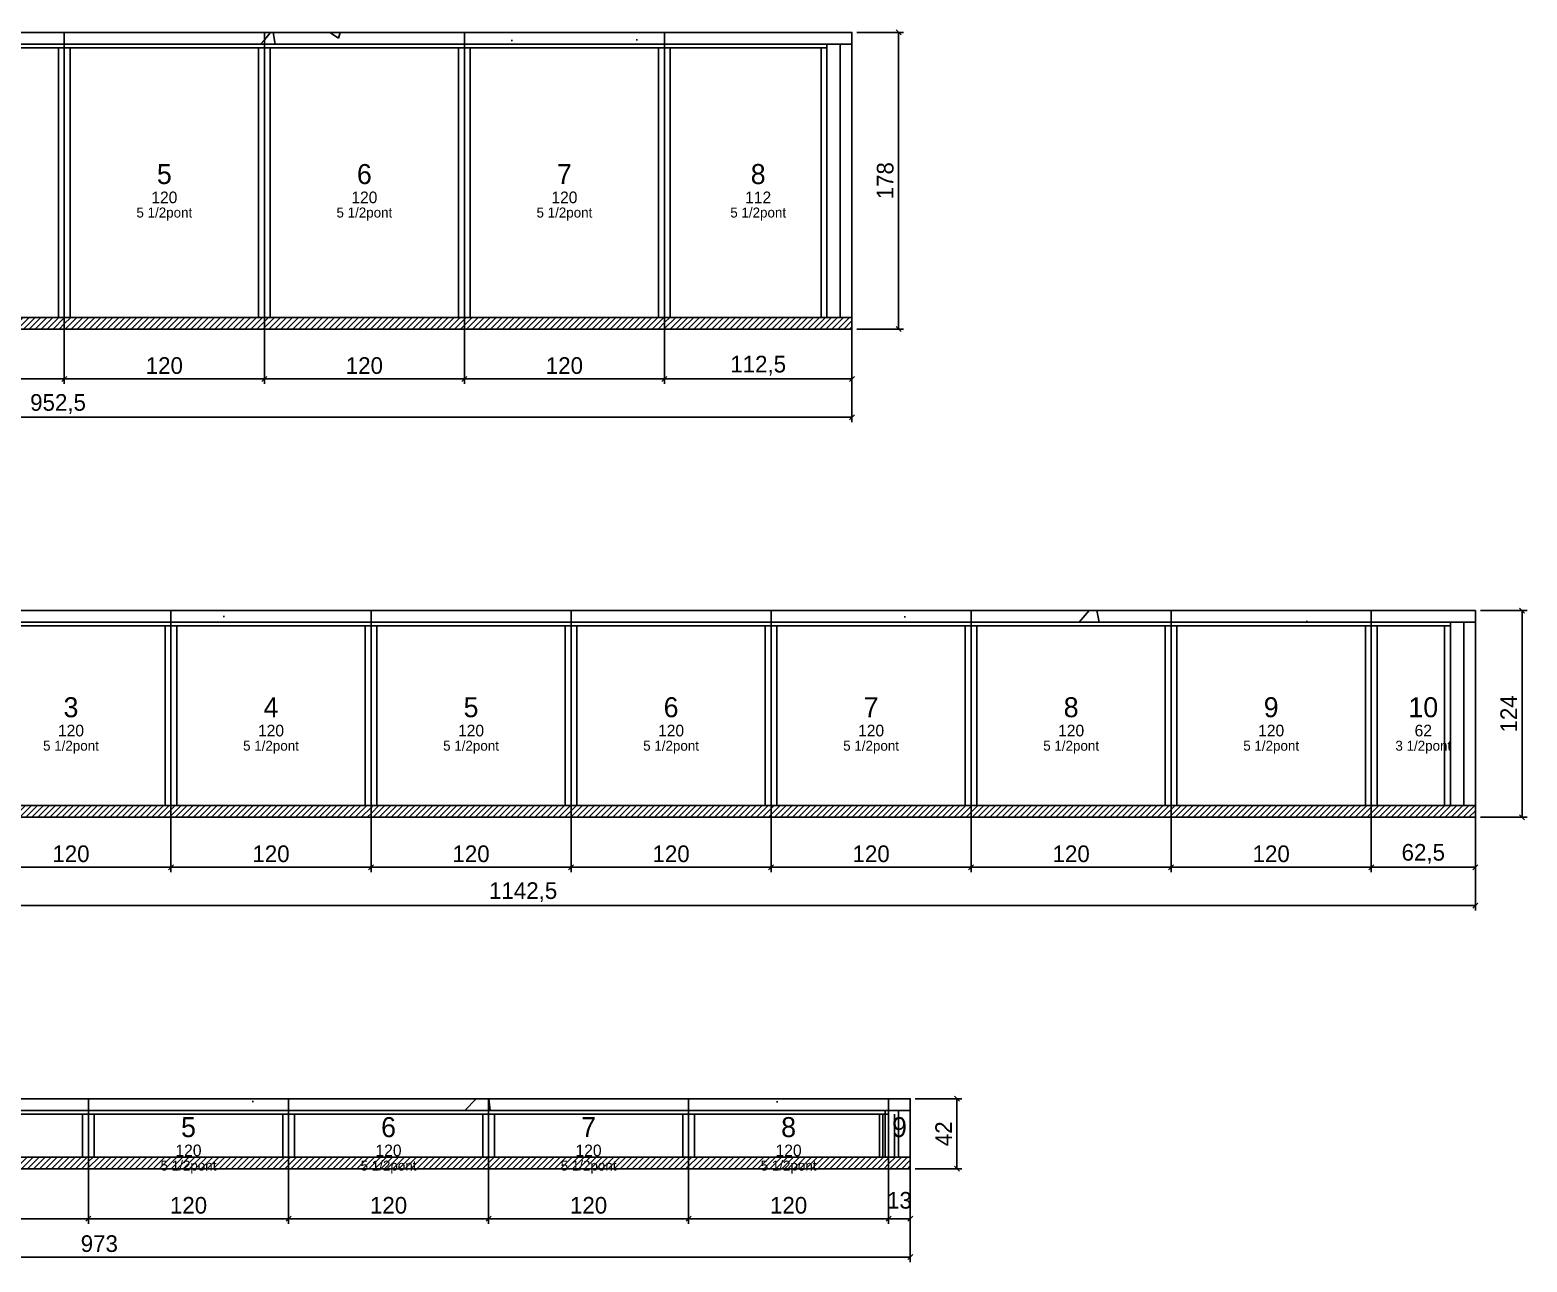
# Model space of a CAD drawing. Extents: x -69 to 3070, y -7974 to 1250.
# Drawn here: x 1665 to 2563, y -1938 to -1198 of the extents above; entities that cross this region are included whole.
import ezdxf
from ezdxf.enums import TextEntityAlignment as Align

# ---------------------------------------------------------------- set-up
doc = ezdxf.new("R2010")
doc.units = 0
for name, color, linetype in [('5', 5, 'Continuous'), ('COTA', 241, 'Continuous'), ('Hachura', 251, 'Continuous'), ('Painéis', 200, 'Continuous'), ('SARR_2.2x7', 40, 'Continuous'), ('SARR_3.5x7', 81, 'Continuous'), ('texto', 7, 'Continuous')]:
    doc.layers.add(name, color=color, linetype=linetype)
doc.dimstyles.new('PAINEL', dxfattribs={"dimtxt": 10, "dimasz": 3, "dimexe": 3, "dimexo": 3, "dimgap": 3, "dimtad": 1, "dimblk": 'OBLIQUE', "dimblk1": 'OBLIQUE', "dimcen": 2.5, "dimclrd": 4, "dimclre": 4, "dimclrt": 240, "dimazin": 3, "dimtfac": 1, "dimtmove": 0, "dimatfit": 3})

# ---------------------------------------------------------------- blocks, each defined once
blk = doc.blocks.new('_OBLIQUE')
at = {"color": 0, "linetype": 'BYBLOCK'}
blk.add_line((-0.5, -0.5), (0.5, 0.5), dxfattribs=at)

msp = doc.modelspace()

# ---------------------------------------------------------------- hatches: boundary and pattern name
at = {"layer": 'Hachura'}
h = msp.add_hatch(dxfattribs=at)
h.set_pattern_fill('AR-CONC', scale=0.8)
h.paths.add_polyline_path([(1565.5, -1207), (1685.5, -1207), (1685.5, -1200), (1565.5, -1200)])
h = msp.add_hatch(dxfattribs=at)
h.set_pattern_fill('AR-CONC', scale=0.8)
h.paths.add_polyline_path([(1685.5, -1207), (1805.5, -1207), (1805.5, -1200), (1685.5, -1200)])
h = msp.add_hatch(dxfattribs=at)
h.set_pattern_fill('AR-CONC', scale=0.8)
h.paths.add_polyline_path([(1805.5, -1207), (1925.5, -1207), (1925.5, -1200), (1805.5, -1200)])
h = msp.add_hatch(dxfattribs=at)
h.set_pattern_fill('AR-CONC', scale=0.8)
h.paths.add_polyline_path([(1925.5, -1207), (2045.5, -1207), (2045.5, -1200), (1925.5, -1200)])
h = msp.add_hatch(dxfattribs=at)
h.set_pattern_fill('AR-CONC', scale=0.8)
h.paths.add_polyline_path([(2045.5, -1207), (2158, -1207), (2158, -1200), (2045.5, -1200)])
h = msp.add_hatch(dxfattribs=at)
h.set_pattern_fill('ANSI31', scale=0.8)
h.paths.add_polyline_path([(1565.5, -1378), (1685.5, -1378), (1685.5, -1371), (1565.5, -1371)])
h = msp.add_hatch(dxfattribs=at)
h.set_pattern_fill('ANSI31', scale=0.8)
h.paths.add_polyline_path([(1685.5, -1378), (1805.5, -1378), (1805.5, -1371), (1685.5, -1371)])
h = msp.add_hatch(dxfattribs=at)
h.set_pattern_fill('ANSI31', scale=0.8)
h.paths.add_polyline_path([(1805.5, -1378), (1925.5, -1378), (1925.5, -1371), (1805.5, -1371)])
h = msp.add_hatch(dxfattribs=at)
h.set_pattern_fill('ANSI31', scale=0.8)
h.paths.add_polyline_path([(1925.5, -1378), (2045.5, -1378), (2045.5, -1371), (1925.5, -1371)])
h = msp.add_hatch(dxfattribs=at)
h.set_pattern_fill('ANSI31', scale=0.8)
h.paths.add_polyline_path([(2045.5, -1378), (2158, -1378), (2158, -1371), (2045.5, -1371)])
h = msp.add_hatch(dxfattribs=at)
h.set_pattern_fill('AR-CONC', scale=0.8)
h.paths.add_polyline_path([(1629.5, -1554), (1749.5, -1554), (1749.5, -1547), (1629.5, -1547)])
h = msp.add_hatch(dxfattribs=at)
h.set_pattern_fill('AR-CONC', scale=0.8)
h.paths.add_polyline_path([(1749.5, -1554), (1869.5, -1554), (1869.5, -1547), (1749.5, -1547)])
h = msp.add_hatch(dxfattribs=at)
h.set_pattern_fill('AR-CONC', scale=0.8)
h.paths.add_polyline_path([(1869.5, -1554), (1989.5, -1554), (1989.5, -1547), (1869.5, -1547)])
h = msp.add_hatch(dxfattribs=at)
h.set_pattern_fill('AR-CONC', scale=0.8)
h.paths.add_polyline_path([(1989.5, -1554), (2109.5, -1554), (2109.5, -1547), (1989.5, -1547)])
h = msp.add_hatch(dxfattribs=at)
h.set_pattern_fill('AR-CONC', scale=0.8)
h.paths.add_polyline_path([(2109.5, -1554), (2229.5, -1554), (2229.5, -1547), (2109.5, -1547)])
h = msp.add_hatch(dxfattribs=at)
h.set_pattern_fill('AR-CONC', scale=0.8)
h.paths.add_polyline_path([(2229.5, -1554), (2349.5, -1554), (2349.5, -1547), (2229.5, -1547)])
h = msp.add_hatch(dxfattribs=at)
h.set_pattern_fill('AR-CONC', scale=0.8)
h.paths.add_polyline_path([(2349.5, -1554), (2469.5, -1554), (2469.5, -1547), (2349.5, -1547)])
h = msp.add_hatch(dxfattribs=at)
h.set_pattern_fill('AR-CONC', scale=0.8)
h.paths.add_polyline_path([(2469.5, -1554), (2532, -1554), (2532, -1547), (2469.5, -1547)])
h = msp.add_hatch(dxfattribs=at)
h.set_pattern_fill('ANSI31', scale=0.8)
h.paths.add_polyline_path([(1629.5, -1671), (1749.5, -1671), (1749.5, -1664), (1629.5, -1664)])
h = msp.add_hatch(dxfattribs=at)
h.set_pattern_fill('ANSI31', scale=0.8)
h.paths.add_polyline_path([(1749.5, -1671), (1869.5, -1671), (1869.5, -1664), (1749.5, -1664)])
h = msp.add_hatch(dxfattribs=at)
h.set_pattern_fill('ANSI31', scale=0.8)
h.paths.add_polyline_path([(1869.5, -1671), (1989.5, -1671), (1989.5, -1664), (1869.5, -1664)])
h = msp.add_hatch(dxfattribs=at)
h.set_pattern_fill('ANSI31', scale=0.8)
h.paths.add_polyline_path([(1989.5, -1671), (2109.5, -1671), (2109.5, -1664), (1989.5, -1664)])
h = msp.add_hatch(dxfattribs=at)
h.set_pattern_fill('ANSI31', scale=0.8)
h.paths.add_polyline_path([(2109.5, -1671), (2229.5, -1671), (2229.5, -1664), (2109.5, -1664)])
h = msp.add_hatch(dxfattribs=at)
h.set_pattern_fill('ANSI31', scale=0.8)
h.paths.add_polyline_path([(2229.5, -1671), (2349.5, -1671), (2349.5, -1664), (2229.5, -1664)])
h = msp.add_hatch(dxfattribs=at)
h.set_pattern_fill('ANSI31', scale=0.8)
h.paths.add_polyline_path([(2349.5, -1671), (2469.5, -1671), (2469.5, -1664), (2349.5, -1664)])
h = msp.add_hatch(dxfattribs=at)
h.set_pattern_fill('ANSI31', scale=0.8)
h.paths.add_polyline_path([(2469.5, -1671), (2532, -1671), (2532, -1664), (2469.5, -1664)])
h = msp.add_hatch(dxfattribs=at)
h.set_pattern_fill('AR-CONC', scale=0.8)
h.paths.add_polyline_path([(1580, -1847), (1700, -1847), (1700, -1840), (1580, -1840)])
h = msp.add_hatch(dxfattribs=at)
h.set_pattern_fill('AR-CONC', scale=0.8)
h.paths.add_polyline_path([(1700, -1847), (1820, -1847), (1820, -1840), (1700, -1840)])
h = msp.add_hatch(dxfattribs=at)
h.set_pattern_fill('AR-CONC', scale=0.8)
h.paths.add_polyline_path([(1820, -1847), (1940, -1847), (1940, -1840), (1820, -1840)])
h = msp.add_hatch(dxfattribs=at)
h.set_pattern_fill('AR-CONC', scale=0.8)
h.paths.add_polyline_path([(1940, -1847), (2060, -1847), (2060, -1840), (1940, -1840)])
h = msp.add_hatch(dxfattribs=at)
h.set_pattern_fill('AR-CONC', scale=0.8)
h.paths.add_polyline_path([(2060, -1847), (2180, -1847), (2180, -1840), (2060, -1840)])
h = msp.add_hatch(dxfattribs=at)
h.set_pattern_fill('AR-CONC', scale=0.8)
h.paths.add_polyline_path([(2180, -1847), (2193, -1847), (2193, -1840), (2180, -1840)])
h = msp.add_hatch(dxfattribs=at)
h.set_pattern_fill('ANSI31', scale=0.8)
h.paths.add_polyline_path([(1580, -1882), (1700, -1882), (1700, -1875), (1580, -1875)])
h = msp.add_hatch(dxfattribs=at)
h.set_pattern_fill('ANSI31', scale=0.8)
h.paths.add_polyline_path([(1700, -1882), (1820, -1882), (1820, -1875), (1700, -1875)])
h = msp.add_hatch(dxfattribs=at)
h.set_pattern_fill('ANSI31', scale=0.8)
h.paths.add_polyline_path([(1820, -1882), (1940, -1882), (1940, -1875), (1820, -1875)])
h = msp.add_hatch(dxfattribs=at)
h.set_pattern_fill('ANSI31', scale=0.8)
h.paths.add_polyline_path([(1940, -1882), (2060, -1882), (2060, -1875), (1940, -1875)])
h = msp.add_hatch(dxfattribs=at)
h.set_pattern_fill('ANSI31', scale=0.8)
h.paths.add_polyline_path([(2060, -1882), (2180, -1882), (2180, -1875), (2060, -1875)])
h = msp.add_hatch(dxfattribs=at)
h.set_pattern_fill('ANSI31', scale=0.8)
h.paths.add_polyline_path([(2180, -1882), (2193, -1882), (2193, -1875), (2180, -1875)])

# ---------------------------------------------------------------- linework, layer by layer
at = {"layer": 'Painéis'}
for p, q in [((1565.5, -1207), (1685.5, -1207)), ((1685.5, -1371), (1685.5, -1207)), ((1685.5, -1371), (1685.5, -1207)), ((1685.5, -1207), (1805.5, -1207)), ((1685.5, -1371), (1685.5, -1207)), ((1805.5, -1371), (1805.5, -1207)), ((1805.5, -1371), (1805.5, -1207)), ((1805.5, -1207), (1925.5, -1207)), ((1805.5, -1371), (1805.5, -1207)), ((1925.5, -1371), (1925.5, -1207)), ((1925.5, -1371), (1925.5, -1207)), ((1925.5, -1207), (2045.5, -1207)), ((1925.5, -1371), (1925.5, -1207)), ((2045.5, -1371), (2045.5, -1207)), ((2045.5, -1371), (2045.5, -1207)), ((2045.5, -1207), (2158, -1207)), ((2045.5, -1371), (2045.5, -1207)), ((2158, -1371), (2158, -1207)), ((1565.5, -1371), (1685.5, -1371)), ((1685.5, -1371), (1805.5, -1371)), ((1805.5, -1371), (1925.5, -1371)), ((1925.5, -1371), (2045.5, -1371)), ((2045.5, -1371), (2158, -1371)), ((1629.5, -1554), (1749.5, -1554)), ((1749.5, -1664), (1749.5, -1554)), ((1749.5, -1664), (1749.5, -1554)), ((1749.5, -1554), (1869.5, -1554)), ((1749.5, -1664), (1749.5, -1554)), ((1869.5, -1664), (1869.5, -1554)), ((1869.5, -1664), (1869.5, -1554)), ((1869.5, -1554), (1989.5, -1554)), ((1869.5, -1664), (1869.5, -1554)), ((1989.5, -1664), (1989.5, -1554)), ((1989.5, -1664), (1989.5, -1554)), ((1989.5, -1554), (2109.5, -1554)), ((1989.5, -1664), (1989.5, -1554)), ((2109.5, -1664), (2109.5, -1554)), ((2109.5, -1664), (2109.5, -1554)), ((2109.5, -1554), (2229.5, -1554)), ((2109.5, -1664), (2109.5, -1554)), ((2229.5, -1664), (2229.5, -1554)), ((2229.5, -1664), (2229.5, -1554)), ((2229.5, -1554), (2349.5, -1554)), ((2229.5, -1664), (2229.5, -1554)), ((2349.5, -1664), (2349.5, -1554)), ((2349.5, -1664), (2349.5, -1554)), ((2349.5, -1554), (2469.5, -1554)), ((2349.5, -1664), (2349.5, -1554)), ((2469.5, -1664), (2469.5, -1554)), ((2469.5, -1664), (2469.5, -1554)), ((2469.5, -1554), (2532, -1554)), ((2469.5, -1664), (2469.5, -1554)), ((2532, -1664), (2532, -1554)), ((1629.5, -1664), (1749.5, -1664)), ((1749.5, -1664), (1869.5, -1664)), ((1869.5, -1664), (1989.5, -1664)), ((1989.5, -1664), (2109.5, -1664)), ((2109.5, -1664), (2229.5, -1664)), ((2229.5, -1664), (2349.5, -1664)), ((2349.5, -1664), (2469.5, -1664)), ((2469.5, -1664), (2532, -1664)), ((1580, -1847), (1700, -1847)), ((1700, -1875), (1700, -1847)), ((1700, -1875), (1700, -1847)), ((1700, -1847), (1820, -1847)), ((1700, -1875), (1700, -1847)), ((1820, -1875), (1820, -1847)), ((1820, -1875), (1820, -1847)), ((1820, -1847), (1940, -1847)), ((1820, -1875), (1820, -1847)), ((1940, -1875), (1940, -1847)), ((1940, -1875), (1940, -1847)), ((1940, -1847), (2060, -1847)), ((1940, -1875), (1940, -1847)), ((2060, -1875), (2060, -1847)), ((2060, -1875), (2060, -1847)), ((2060, -1847), (2180, -1847)), ((2060, -1875), (2060, -1847)), ((2180, -1875), (2180, -1847)), ((2180, -1875), (2180, -1847)), ((2180, -1847), (2193, -1847)), ((2180, -1875), (2180, -1847)), ((2193, -1875), (2193, -1847)), ((1580, -1875), (1700, -1875)), ((1700, -1875), (1820, -1875)), ((1820, -1875), (1940, -1875)), ((1940, -1875), (2060, -1875)), ((2060, -1875), (2180, -1875)), ((2180, -1875), (2193, -1875))]:
    msp.add_line(p, q, dxfattribs=at)
at = {"layer": 'Painéis', "color": 8}
for points in [[(1565.5, -1207), (1685.5, -1207), (1685.5, -1200), (1565.5, -1200)], [(1685.5, -1207), (1805.5, -1207), (1805.5, -1200), (1685.5, -1200)], [(1805.5, -1207), (1925.5, -1207), (1925.5, -1200), (1805.5, -1200)], [(1925.5, -1207), (2045.5, -1207), (2045.5, -1200), (1925.5, -1200)], [(2045.5, -1207), (2158, -1207), (2158, -1200), (2045.5, -1200)], [(1565.5, -1378), (1685.5, -1378), (1685.5, -1371), (1565.5, -1371)], [(1685.5, -1378), (1805.5, -1378), (1805.5, -1371), (1685.5, -1371)], [(1805.5, -1378), (1925.5, -1378), (1925.5, -1371), (1805.5, -1371)], [(1925.5, -1378), (2045.5, -1378), (2045.5, -1371), (1925.5, -1371)], [(2045.5, -1378), (2158, -1378), (2158, -1371), (2045.5, -1371)], [(1629.5, -1554), (1749.5, -1554), (1749.5, -1547), (1629.5, -1547)], [(1749.5, -1554), (1869.5, -1554), (1869.5, -1547), (1749.5, -1547)], [(1869.5, -1554), (1989.5, -1554), (1989.5, -1547), (1869.5, -1547)], [(1989.5, -1554), (2109.5, -1554), (2109.5, -1547), (1989.5, -1547)], [(2109.5, -1554), (2229.5, -1554), (2229.5, -1547), (2109.5, -1547)], [(2229.5, -1554), (2349.5, -1554), (2349.5, -1547), (2229.5, -1547)], [(2349.5, -1554), (2469.5, -1554), (2469.5, -1547), (2349.5, -1547)], [(2469.5, -1554), (2532, -1554), (2532, -1547), (2469.5, -1547)], [(1629.5, -1671), (1749.5, -1671), (1749.5, -1664), (1629.5, -1664)], [(1749.5, -1671), (1869.5, -1671), (1869.5, -1664), (1749.5, -1664)], [(1869.5, -1671), (1989.5, -1671), (1989.5, -1664), (1869.5, -1664)], [(1989.5, -1671), (2109.5, -1671), (2109.5, -1664), (1989.5, -1664)], [(2109.5, -1671), (2229.5, -1671), (2229.5, -1664), (2109.5, -1664)], [(2229.5, -1671), (2349.5, -1671), (2349.5, -1664), (2229.5, -1664)], [(2349.5, -1671), (2469.5, -1671), (2469.5, -1664), (2349.5, -1664)], [(2469.5, -1671), (2532, -1671), (2532, -1664), (2469.5, -1664)], [(1580, -1847), (1700, -1847), (1700, -1840), (1580, -1840)], [(1700, -1847), (1820, -1847), (1820, -1840), (1700, -1840)], [(1820, -1847), (1940, -1847), (1940, -1840), (1820, -1840)], [(1940, -1847), (2060, -1847), (2060, -1840), (1940, -1840)], [(2060, -1847), (2180, -1847), (2180, -1840), (2060, -1840)], [(2180, -1847), (2193, -1847), (2193, -1840), (2180, -1840)], [(1580, -1882), (1700, -1882), (1700, -1875), (1580, -1875)], [(1700, -1882), (1820, -1882), (1820, -1875), (1700, -1875)], [(1820, -1882), (1940, -1882), (1940, -1875), (1820, -1875)], [(1940, -1882), (2060, -1882), (2060, -1875), (1940, -1875)], [(2060, -1882), (2180, -1882), (2180, -1875), (2060, -1875)], [(2180, -1882), (2193, -1882), (2193, -1875), (2180, -1875)]]:
    msp.add_lwpolyline(points, close=True, dxfattribs=at)
at = {"layer": 'SARR_2.2x7'}
for p, q in [((1565.5, -1209.2), (1685.5, -1209.2)), ((1685.5, -1209.2), (1805.5, -1209.2)), ((1805.5, -1209.2), (1925.5, -1209.2)), ((1925.5, -1209.2), (2045.5, -1209.2)), ((2045.5, -1209.2), (2143, -1209.2)), ((2151, -1371), (2151, -1207)), ((1629.5, -1556.2), (1749.5, -1556.2)), ((1749.5, -1556.2), (1869.5, -1556.2)), ((1869.5, -1556.2), (1989.5, -1556.2)), ((1989.5, -1556.2), (2109.5, -1556.2)), ((2109.5, -1556.2), (2229.5, -1556.2)), ((2229.5, -1556.2), (2349.5, -1556.2)), ((2349.5, -1556.2), (2469.5, -1556.2)), ((2469.5, -1556.2), (2517, -1556.2)), ((2525, -1664), (2525, -1554)), ((1580, -1849.2), (1700, -1849.2)), ((1700, -1849.2), (1820, -1849.2)), ((1820, -1849.2), (1940, -1849.2)), ((1940, -1849.2), (2060, -1849.2)), ((2060, -1849.2), (2180, -1849.2)), ((2186, -1875), (2186, -1847))]:
    msp.add_line(p, q, dxfattribs=at)
at = {"layer": 'SARR_3.5x7'}
for p, q in [((1682, -1371), (1682, -1209.2)), ((1685.5, -1371), (1685.5, -1207)), ((1685.5, -1371), (1685.5, -1207)), ((1689, -1371), (1689, -1209.2)), ((1802, -1371), (1802, -1209.2)), ((1805.5, -1371), (1805.5, -1207)), ((1805.5, -1371), (1805.5, -1207)), ((1809, -1371), (1809, -1209.2)), ((1922, -1371), (1922, -1209.2)), ((1925.5, -1371), (1925.5, -1207)), ((1925.5, -1371), (1925.5, -1207)), ((1929, -1371), (1929, -1209.2)), ((2042, -1371), (2042, -1209.2)), ((2045.5, -1371), (2045.5, -1207)), ((2045.5, -1371), (2045.5, -1207)), ((2049, -1371), (2049, -1209.2)), ((2139.5, -1371), (2139.5, -1209.2)), ((2143, -1371), (2143, -1207)), ((1682, -1371), (1685.5, -1371)), ((1685.5, -1371), (1689, -1371)), ((1802, -1371), (1805.5, -1371)), ((1805.5, -1371), (1809, -1371)), ((1922, -1371), (1925.5, -1371)), ((1925.5, -1371), (1929, -1371)), ((2042, -1371), (2045.5, -1371)), ((2045.5, -1371), (2049, -1371)), ((2139.5, -1371), (2143, -1371)), ((1746, -1664), (1746, -1556.2)), ((1749.5, -1664), (1749.5, -1554)), ((1749.5, -1664), (1749.5, -1554)), ((1753, -1664), (1753, -1556.2)), ((1866, -1664), (1866, -1556.2)), ((1869.5, -1664), (1869.5, -1554)), ((1869.5, -1664), (1869.5, -1554)), ((1873, -1664), (1873, -1556.2)), ((1986, -1664), (1986, -1556.2)), ((1989.5, -1664), (1989.5, -1554)), ((1989.5, -1664), (1989.5, -1554)), ((1993, -1664), (1993, -1556.2)), ((2106, -1664), (2106, -1556.2)), ((2109.5, -1664), (2109.5, -1554)), ((2109.5, -1664), (2109.5, -1554)), ((2113, -1664), (2113, -1556.2)), ((2226, -1664), (2226, -1556.2)), ((2229.5, -1664), (2229.5, -1554)), ((2229.5, -1664), (2229.5, -1554)), ((2233, -1664), (2233, -1556.2)), ((2346, -1664), (2346, -1556.2)), ((2349.5, -1664), (2349.5, -1554)), ((2349.5, -1664), (2349.5, -1554)), ((2353, -1664), (2353, -1556.2)), ((2466, -1664), (2466, -1556.2)), ((2469.5, -1664), (2469.5, -1554)), ((2469.5, -1664), (2469.5, -1554)), ((2473, -1664), (2473, -1556.2)), ((2513.5, -1664), (2513.5, -1556.2)), ((2517, -1664), (2517, -1554)), ((1746, -1664), (1749.5, -1664)), ((1749.5, -1664), (1753, -1664)), ((1866, -1664), (1869.5, -1664)), ((1869.5, -1664), (1873, -1664)), ((1986, -1664), (1989.5, -1664)), ((1989.5, -1664), (1993, -1664)), ((2106, -1664), (2109.5, -1664)), ((2109.5, -1664), (2113, -1664)), ((2226, -1664), (2229.5, -1664)), ((2229.5, -1664), (2233, -1664)), ((2346, -1664), (2349.5, -1664)), ((2349.5, -1664), (2353, -1664)), ((2466, -1664), (2469.5, -1664)), ((2469.5, -1664), (2473, -1664)), ((2513.5, -1664), (2517, -1664)), ((1696.5, -1875), (1696.5, -1849.2)), ((1700, -1875), (1700, -1847)), ((1700, -1875), (1700, -1847)), ((1703.5, -1875), (1703.5, -1849.2)), ((1816.5, -1875), (1816.5, -1849.2)), ((1820, -1875), (1820, -1847)), ((1820, -1875), (1820, -1847)), ((1823.5, -1875), (1823.5, -1849.2)), ((1936.5, -1875), (1936.5, -1849.2)), ((1940, -1875), (1940, -1847)), ((1940, -1875), (1940, -1847)), ((1943.5, -1875), (1943.5, -1849.2)), ((2056.5, -1875), (2056.5, -1849.2)), ((2060, -1875), (2060, -1847)), ((2060, -1875), (2060, -1847)), ((2063.5, -1875), (2063.5, -1849.2)), ((2174.5, -1875), (2174.5, -1849.2)), ((2176.5, -1875), (2176.5, -1849.2)), ((2178, -1875), (2178, -1847)), ((2180, -1875), (2180, -1847)), ((2180, -1875), (2180, -1847)), ((2183.5, -1875), (2183.5, -1849.2)), ((1696.5, -1875), (1700, -1875)), ((1700, -1875), (1703.5, -1875)), ((1816.5, -1875), (1820, -1875)), ((1820, -1875), (1823.5, -1875)), ((1936.5, -1875), (1940, -1875)), ((1940, -1875), (1943.5, -1875)), ((2056.5, -1875), (2060, -1875)), ((2060, -1875), (2063.5, -1875)), ((2174.5, -1875), (2178, -1875)), ((2176.5, -1875), (2180, -1875)), ((2180, -1875), (2183.5, -1875))]:
    msp.add_line(p, q, dxfattribs=at)

# ---------------------------------------------------------------- texts
at = {"layer": '5'}
for s, height, p in [('5', 12, (1745.5, -1285)), ('6', 12, (1865.5, -1285)), ('7', 12, (1985.5, -1285)), ('8', 12, (2101.75, -1285)), ('120', 7, (1745.5, -1299)), ('120', 7, (1865.5, -1299)), ('120', 7, (1985.5, -1299)), ('112', 7, (2101.75, -1299)), ('3', 12, (1689.5, -1605)), ('4', 12, (1809.5, -1605)), ('5', 12, (1929.5, -1605)), ('6', 12, (2049.5, -1605)), ('7', 12, (2169.5, -1605)), ('8', 12, (2289.5, -1605)), ('9', 12, (2409.5, -1605)), ('10', 12, (2500.75, -1605)), ('120', 7, (1689.5, -1619)), ('120', 7, (1809.5, -1619)), ('120', 7, (1929.5, -1619)), ('120', 7, (2049.5, -1619)), ('120', 7, (2169.5, -1619)), ('120', 7, (2289.5, -1619)), ('120', 7, (2409.5, -1619)), ('62', 7, (2500.75, -1619)), ('5', 12, (1760, -1857)), ('6', 12, (1880, -1857)), ('7', 12, (2000, -1857)), ('8', 12, (2120, -1857)), ('9', 12, (2186.5, -1857)), ('120', 7, (1760, -1871)), ('120', 7, (1880, -1871)), ('120', 7, (2000, -1871)), ('120', 7, (2120, -1871))]:
    msp.add_text(s, height=height, dxfattribs=at).set_placement(p, align=Align.MIDDLE_CENTER)
at = {"layer": 'texto', "char_height": 6, "attachment_point": 5}
for s, insert in [('5 1/2pont', (1745.5, -1309)), ('5 1/2pont', (1865.5, -1309)), ('5 1/2pont', (1985.5, -1309)), ('5 1/2pont', (2101.75, -1309)), ('5 1/2pont', (1689.5, -1629)), ('5 1/2pont', (1809.5, -1629)), ('5 1/2pont', (1929.5, -1629)), ('5 1/2pont', (2049.5, -1629)), ('5 1/2pont', (2169.5, -1629)), ('5 1/2pont', (2289.5, -1629)), ('5 1/2pont', (2409.5, -1629)), ('3 1/2pont', (2500.75, -1629)), ('5 1/2pont', (1760, -1881)), ('5 1/2pont', (1880, -1881)), ('5 1/2pont', (2000, -1881)), ('5 1/2pont', (2120, -1881))]:
    msp.add_mtext(s, dxfattribs=dict(at, insert=insert))

# ---------------------------------------------------------------- dimensions: what is measured, and where the dimension line sits
at = {"layer": 'COTA'}
for base, p1, p2 in [((2186, -1378), (2158, -1378), (2158, -1200)), ((2560, -1671), (2532, -1671), (2532, -1547)), ((2221, -1882), (2193, -1882), (2193, -1840))]:
    msp.add_linear_dim(base=base, p1=p1, p2=p2, angle=90, dimstyle='PAINEL', dxfattribs=at).render()
for base, p1, p2 in [((1205.5, -1431), (1205.5, -1371), (2158, -1371)), ((1565.5, -1408), (1565.5, -1371), (1685.5, -1371)), ((1685.5, -1408), (1685.5, -1371), (1805.5, -1371)), ((1805.5, -1408), (1805.5, -1371), (1925.5, -1371)), ((1925.5, -1408), (1925.5, -1371), (2045.5, -1371)), ((2045.5, -1408), (2045.5, -1371), (2158, -1371)), ((1389.5, -1724), (1389.5, -1664), (2532, -1664)), ((1629.5, -1701), (1629.5, -1664), (1749.5, -1664)), ((1749.5, -1701), (1749.5, -1664), (1869.5, -1664)), ((1869.5, -1701), (1869.5, -1664), (1989.5, -1664)), ((1989.5, -1701), (1989.5, -1664), (2109.5, -1664)), ((2109.5, -1701), (2109.5, -1664), (2229.5, -1664)), ((2229.5, -1701), (2229.5, -1664), (2349.5, -1664)), ((2349.5, -1701), (2349.5, -1664), (2469.5, -1664)), ((2469.5, -1701), (2469.5, -1664), (2532, -1664)), ((1220, -1935), (1220, -1875), (2193, -1875)), ((1580, -1912), (1580, -1875), (1700, -1875)), ((1700, -1912), (1700, -1875), (1820, -1875)), ((1820, -1912), (1820, -1875), (1940, -1875)), ((1940, -1912), (1940, -1875), (2060, -1875)), ((2060, -1912), (2060, -1875), (2180, -1875)), ((2180, -1912), (2180, -1875), (2193, -1875))]:
    msp.add_linear_dim(base=base, p1=p1, p2=p2, dimstyle='PAINEL', dxfattribs=at).render()

doc.saveas('drawing.dxf')
